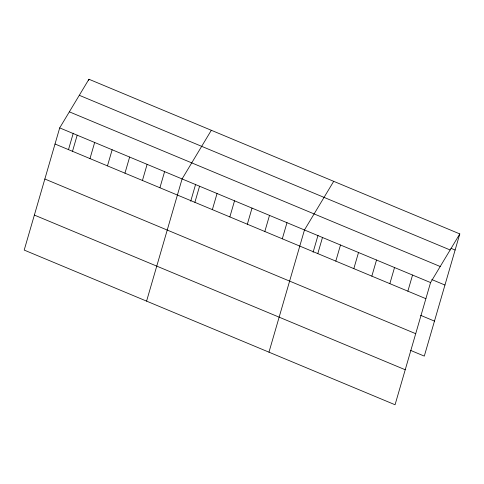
<?xml version="1.0" encoding="UTF-8"?>
<svg xmlns="http://www.w3.org/2000/svg" width="484" height="484" viewBox="0 0 484 484"><rect width="100%" height="100%" fill="white"/><g stroke="black" fill="none" stroke-linecap="round" stroke-linejoin="round"><path stroke-width="0.73" d="M59.701 127.891L24.2 250.083L395.059 404.757L430.56 282.565L459.8 233.917L88.941 79.243L59.701 127.891L430.56 282.565M68.54 149.459L73.265 133.191M88.53 80.647L88.941 79.243M72.503 151.298L77.186 135.181M89.988 158.589L94.664 142.471M107.466 165.879L112.149 149.768M124.951 173.175L129.633 157.058M142.435 180.465L147.118 164.348M159.92 187.756L164.602 171.638M146.585 301.127L182.087 178.935L211.32 130.287M190.72 201.205L195.651 184.235M194.889 202.342L199.565 186.225M212.367 209.632L217.05 193.515M229.852 216.923L234.534 200.806M247.336 224.219L252.019 208.102M264.821 231.509L269.503 215.392M282.305 238.8L286.988 222.682M268.971 352.171L304.466 229.973L333.706 181.325M313.1 252.249L318.03 235.278M317.8 253.604L322.483 237.487M335.811 261.118L340.494 245.001M353.828 268.632L358.511 252.515M371.839 276.14L376.522 260.023M389.85 283.654L394.533 267.537M407.867 291.168L412.549 275.051M459.8 233.917L424.299 356.109L410.444 350.331M450.961 248.298L455.117 250.034M79.291 95.294L450.15 249.968M69.351 111.834L440.21 266.509M431.782 279.546L444.947 285.04M55.019 144.008L425.878 298.682M420.614 315.326L434.469 321.104M44.849 179.013L415.708 333.688M34.37 215.077L405.229 369.752"/></g></svg>
